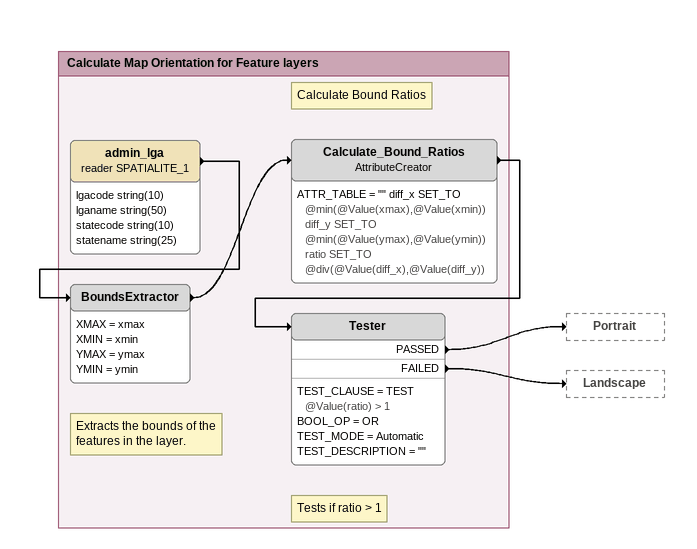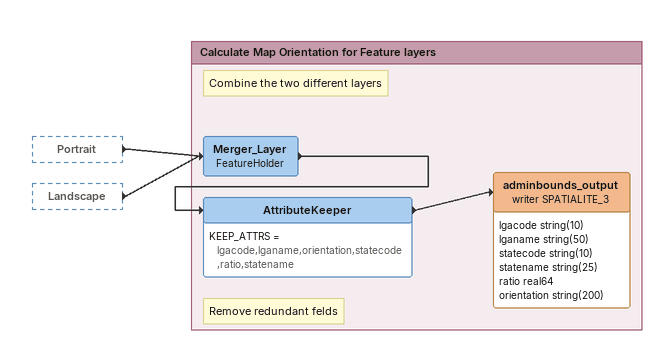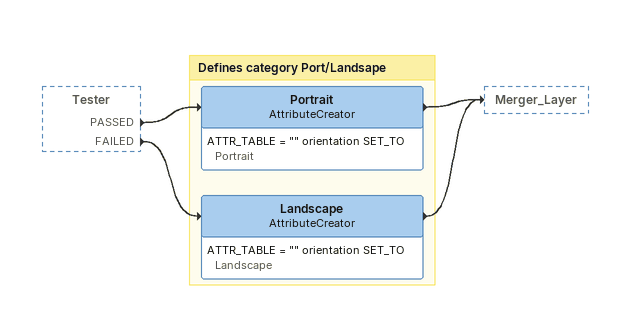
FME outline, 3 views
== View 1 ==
Bookmark: Calculate Map Orientation for Feature layers
admin_lga (reader SPATIALITE_1)
    attributes: lgacode string(10), lganame string(50), statecode string(10), statename string(25)
    -> BoundsExtractor
Note: Extracts the bounds of the / features in the layer.
BoundsExtractor
    XMAX = xmax
    XMIN = xmin
    YMAX = ymax
    YMIN = ymin
    -> Calculate_Bound_Ratios
Note: Calculate Bound Ratios
Calculate_Bound_Ratios: AttributeCreator
    ATTR_TABLE = "" diff_x SET_TO @min(@Value(xmax),@Value(xmin))  diff_y SET_TO @min(@Value(ymax),@Value(ymin))  ratio SET_TO @div(@Value(diff_x),@Value(diff_y))
    -> Tester
Note: Tests if ratio > 1
Tester
    TEST_CLAUSE = TEST @Value(ratio) > 1
    BOOL_OP = OR
    TEST_MODE = Automatic
    TEST_DESCRIPTION = ""
    PASSED -> Portrait
    FAILED -> Landscape

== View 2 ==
Portrait [outside]
    -> Merger_Layer
Landscape [outside]
    -> Merger_Layer

Bookmark: Calculate Map Orientation for Feature layers
Note: Combine the two different layers
Merger_Layer: FeatureHolder
    -> AttributeKeeper
Note: Remove redundant felds
AttributeKeeper
    KEEP_ATTRS = lgacode,lganame,orientation,statecode,ratio,statename
    -> adminbounds_output (writer SPATIALITE_3)
adminbounds_output (writer SPATIALITE_3)
    attributes: lgacode string(10), lganame string(50), statecode string(10), statename string(25), ratio real64, orientation string(200)

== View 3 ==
Tester [outside]
    PASSED -> Portrait
    FAILED -> Landscape

Bookmark: Defines category Port/Landsape
Portrait: AttributeCreator
    ATTR_TABLE = "" orientation SET_TO Portrait
    -> Merger_Layer
Landscape: AttributeCreator
    ATTR_TABLE = "" orientation SET_TO Landscape
    -> Merger_Layer
